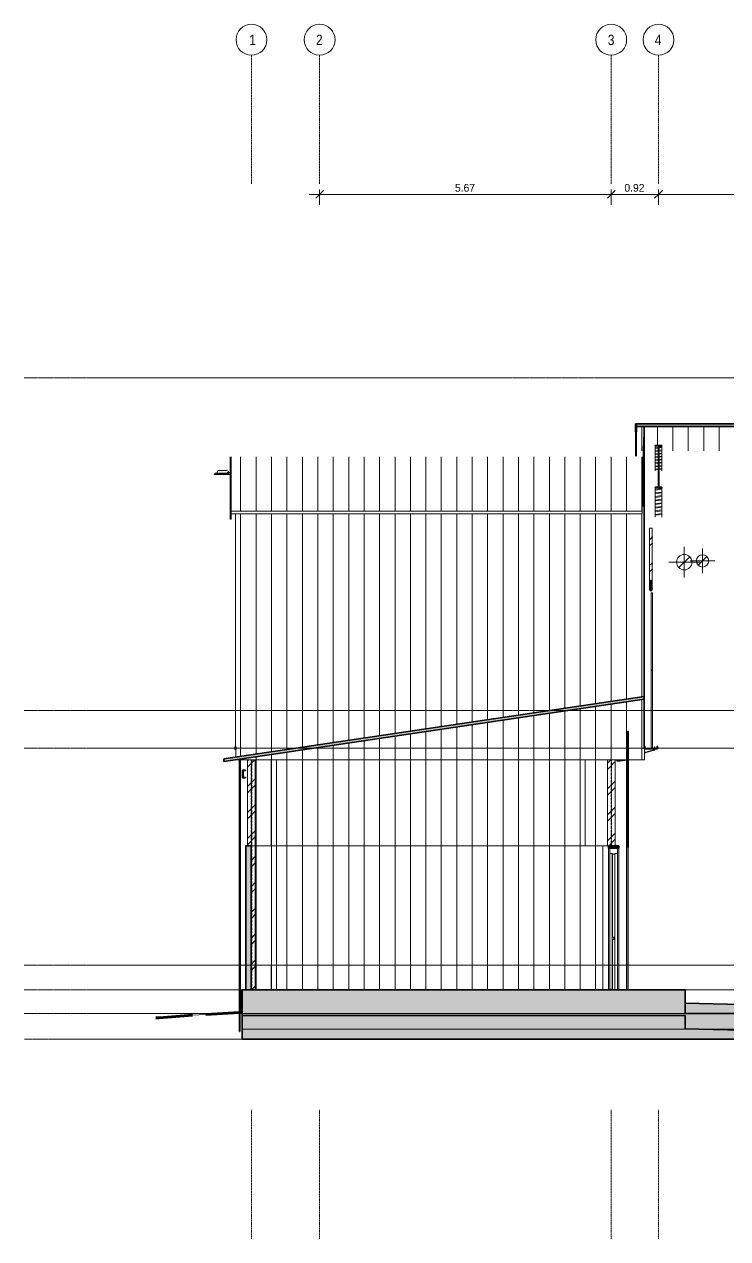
# Model space of a CAD drawing. Header units: centimetres. Extents: x -13689 to 3489, y -437 to 1921.
# Drawn here: x -13689 to -12322, y -437 to 1921 of the extents above; entities that cross this region are included whole.
import ezdxf

# ---------------------------------------------------------------- set-up
doc = ezdxf.new("R2010")
doc.units = ezdxf.units.CM
for name, pattern in [('Centre', [3.175, 0.635, -0.475, 1.59, -0.475]), ('Grid Line', [2.2225, 1.27, -0.3175, 0.3175, -0.3175]), ('Oculto', [0.714375, 0.47625, -0.238125])]:
    doc.linetypes.add(name, pattern=pattern)
for name, color, linetype, lineweight in [('A-ANNO-DIMS', 7, 'Continuous', 9), ('A-ANNO-DIMS-100', 7, 'Continuous', 9), ('A-CLNG', 7, 'Continuous', 9), ('A-DOOR', 7, 'Continuous', 9), ('A-DOOR-FRAM', 7, 'Continuous', 18), ('A-FLOR', 7, 'Continuous', 9), ('A-FLOR-LEVL', 7, 'Continuous', 9), ('A-FLOR-PATT', 7, 'Continuous', 35), ('A-GENM', 7, 'Continuous', 9), ('A-ROOF', 7, 'Continuous', 9), ('A-ROOF-MCUT', 7, 'Continuous', 35), ('A-ROOF-OTLN', 7, 'Continuous', 9), ('A-ROOF-PATT', 7, 'Continuous', 35), ('A-WALL', 7, 'Continuous', 9), ('A-WALL-PATT', 7, 'Continuous', 35), ('C-BLDG-PADS', 7, 'Continuous', 9), ('C-TOPO', 7, 'Continuous', 9), ('E-LITE-EQPM', 7, 'Continuous', 9), ('I-WALL', 7, 'Continuous', 9), ('M-HVAC-DUCT-CNTR', 7, 'Continuous', 9), ('S-BEAM', 7, 'Continuous', 9), ('S-COLS', 7, 'Continuous', 9), ('S-GRID', 7, 'Continuous', 9), ('S-GRID-IDEN', 7, 'Continuous', 9)]:
    doc.layers.add(name, color=color, linetype=linetype, lineweight=lineweight)
doc.layers.add('M-HVAC-DUCT-ANNO', color=7, linetype='Continuous', lineweight=9, true_color=0x007f00)
doc.styles.add('Century Gothic_1', font='GOTHIC.TTF', dxfattribs={"height": 15})
doc.styles.add('Saira Condensed', font='SairaCondensed-Regular.ttf', dxfattribs={"height": 20})
doc.dimstyles.new('FCA_N_Cotas_E100', dxfattribs={"dimscale": 30.48, "dimtxt": 15.662524, "dimasz": 0.492126, "dimexe": 0.656168, "dimexo": 0.656168, "dimgap": 0.032808, "dimtad": 1, "dimlfac": 0.01, "dimrnd": 0.01, "dimzin": 0, "dimdsep": 46, "dimtxsty": 'Century Gothic_1', "dimblk1": 'OBLIQUE', "dimblk2": 'OBLIQUE', "dimsah": 1, "dimcen": 0.09, "dimdle": 0.656168, "dimazin": 2, "dimtfac": 1, "dimtdec": 4, "dimtix": 1, "dimtmove": 0, "dimatfit": 3, "dimfxl": 1, "dimtvp": 1, "dimtolj": 1, "dimtzin": 0, "dimarcsym": 2})
pattern_1 = [(45, (-5138.633, 712), (-25.14472, 25.14472), []), (45, (-5138.633, 750.1), (-25.14472, 25.14472), [])]
pattern_2 = [(6.759, (-5138.633, 1097.045), (-25.144407, 2.9793763), []), (6.759, (-5138.633, 1101.56), (-25.144407, 2.9793763), [])]
pattern_3 = [(90, (-5138.633, 712), (-30, 2e-15), [])]
pattern_4 = [(90, (-13270.17, 712.001), (-0.17399, 1e-17), [])]

# ---------------------------------------------------------------- blocks, each defined once
blk = doc.blocks.new('M_RVR_PERFIL L - M_RVR_PERFIL L-V1-Sección 3-1')
at = {"layer": 'S-BEAM', "true_color": 0xc0c0c0}
h = blk.add_hatch(dxfattribs=at)
h.set_pattern_fill('FP_9', color=9, style=0, pattern_type=2)
h.set_pattern_definition(pattern_1)
h.paths.add_polyline_path([(-12473.7, 822.5), (-12472.1, 822.5), (-12472, 840.4), (-12471.7, 840.8), (-12471.3, 841), (-12470.4, 840.8), (-12470.2, 840.4), (-12470.1, 839.9), (-12470.1, 822.5), (-12468.9, 822.5), (-12468.9, 942.5), (-12473.7, 942.5), (-12473.7, 823.6)])
h = blk.add_hatch(dxfattribs=at)
h.set_pattern_fill('FP_9', color=9, style=0, pattern_type=2)
h.set_pattern_definition(pattern_1)
h.paths.add_polyline_path([(-12468.9, 822.5), (-12468.7, 822.5), (-12468.7, 942.5), (-12468.9, 942.5), (-12468.9, 823.6)])
at = {"layer": 'S-BEAM'}
for p, q in [((-12473.7, 942.5), (-12468.9, 942.5)), ((-12473.7, 822.5), (-12473.7, 942.5)), ((-12468.9, 942.5), (-12468.7, 942.5)), ((-12468.9, 822.5), (-12468.9, 942.5)), ((-12468.7, 822.5), (-12468.7, 942.5)), ((-12472.1, 822.5), (-12473.7, 822.5)), ((-12468.9, 822.5), (-12470.1, 822.5)), ((-12468.7, 822.5), (-12468.9, 822.5))]:
    blk.add_line(p, q, dxfattribs=at)
blk = doc.blocks.new('Costaneras Perfil C - 50 x 250-1666462-Sección 3-1')
at = {"layer": 'S-BEAM', "true_color": 0xc0c0c0}
h = blk.add_hatch(dxfattribs=at)
h.set_pattern_fill('FP_9', color=9, style=0, pattern_type=2)
h.set_pattern_definition(pattern_1)
h.paths.add_polyline_path([(-12458.6, 514), (-12458.6, 519), (-12458.9, 519), (-12458.9, 514.3), (-12483.3, 514.3), (-12483.3, 519), (-12483.6, 519), (-12483.6, 514), (-12469.3, 514)])
at = {"layer": 'S-BEAM', "lineweight": 35}
for p, q in [((-12483.3, 519), (-12483.6, 519)), ((-12483.6, 519), (-12483.6, 514)), ((-12483.3, 514.3), (-12483.3, 519)), ((-12458.6, 519), (-12458.9, 519)), ((-12458.9, 519), (-12458.9, 514.3)), ((-12458.6, 514), (-12458.6, 519)), ((-12483.6, 514), (-12458.6, 514)), ((-12458.9, 514.3), (-12483.3, 514.3))]:
    blk.add_line(p, q, dxfattribs=at)
blk = doc.blocks.new('RVR_Tensor - d_25 mm-1666891-Sección 3-1')
at = {"layer": 'A-GENM', "color": 8, "true_color": 0x808080}
for p, q in [((-12470.7, 666), (-12470.7, 516)), ((-12468.2, 666), (-12470.7, 666)), ((-12468.2, 516), (-12468.2, 666)), ((-12470.7, 516), (-12468.2, 516))]:
    blk.add_line(p, q, dxfattribs=at)
blk = doc.blocks.new('RVR_Tensor angular - d_25 mm-1668413-Sección 3-1')
at = {"layer": 'A-GENM', "color": 8, "true_color": 0x808080}
for p, q in [((-12472.1, 839.9), (-12472.1, 821.4)), ((-12470.1, 821.4), (-12470.1, 839.9))]:
    blk.add_line(p, q, dxfattribs=at)
at = {"layer": 'A-GENM', "lineweight": 25, "flags": 128}
for points in [[(-12471.1, 841), (-12471.3, 841), (-12471.5, 840.9), (-12471.7, 840.8), (-12471.8, 840.6), (-12472, 840.4), (-12472, 840.1), (-12472.1, 839.9), (-12472, 839.6), (-12472, 839.4), (-12471.8, 839.2), (-12471.7, 839), (-12471.5, 838.8), (-12471.3, 838.8), (-12471.1, 838.7)], [(-12471.1, 838.7), (-12470.8, 838.8), (-12470.6, 838.8), (-12470.4, 839), (-12470.3, 839.2), (-12470.2, 839.4), (-12470.1, 839.6), (-12470.1, 839.9), (-12470.1, 840.1), (-12470.2, 840.4), (-12470.3, 840.6), (-12470.4, 840.8), (-12470.6, 840.9), (-12470.8, 841), (-12471.1, 841)]]:
    blk.add_lwpolyline(points, dxfattribs=at)
at = {"layer": 'A-GENM', "color": 8, "true_color": 0x808080}
for start_param, end_param in [(3.141593, 4.712389), (4.712389, 6.283185)]:
    blk.add_ellipse((-12471.1, 821.4), major_axis=(1, 0), ratio=0.866025, start_param=start_param, end_param=end_param, dxfattribs=at)
blk = doc.blocks.new('UC-Perfil universal-Pilar - 150 x 250-1747977-Sección 3-1')
at = {"layer": 'S-COLS', "linetype": 'Oculto'}
for p, q in [((-12548.5, 492.7), (-12548.5, 325.7)), ((-12547.7, 325.7), (-12547.7, 492.7))]:
    blk.add_line(p, q, dxfattribs=at)
blk = doc.blocks.new('UC-Perfil universal-Pilar - 150 x 250-V2-Sección 3-1')
at = {"layer": 'S-COLS', "linetype": 'Oculto'}
for p, q in [((-13248, 492.7), (-13248, 46)), ((-13247.2, 46), (-13247.2, 492.7))]:
    blk.add_line(p, q, dxfattribs=at)
blk = doc.blocks.new('C Shapes - C8x16-1751924-Sección 3-1')
at = {"layer": 'S-BEAM', "true_color": 0xc0c0c0}
h = blk.add_hatch(dxfattribs=at)
h.set_pattern_fill('FP_9', color=9, style=0, pattern_type=2)
h.set_pattern_definition(pattern_1)
h.paths.add_polyline_path([(-13265.3, 457.8), (-13259.3, 457.8), (-13259.3, 457.9), (-13259.4, 458.4), (-13259.8, 458.6), (-13262.9, 459.1), (-13263.7, 459.5), (-13264, 460.3), (-13264, 470.2), (-13263.7, 471), (-13262.9, 471.5), (-13259.8, 472), (-13259.4, 472.2), (-13259.3, 472.8), (-13265.3, 472.8), (-13265.3, 460.7)])
at = {"layer": 'S-BEAM', "lineweight": 35}
for p, q in [((-13265.3, 472.8), (-13265.3, 457.8)), ((-13259.3, 472.8), (-13265.3, 472.8)), ((-13262.9, 471.5), (-13259.8, 472)), ((-13259.3, 472.6), (-13259.3, 472.8)), ((-13265.3, 457.8), (-13259.3, 457.8)), ((-13264, 460.3), (-13264, 470.2)), ((-13259.8, 458.6), (-13262.9, 459.1)), ((-13259.3, 457.8), (-13259.3, 457.9))]:
    blk.add_line(p, q, dxfattribs=at)
for centre, radius, start, end in [((-13259.9, 472.6), 0.636, 279.46, 0), ((-13262.7, 470.2), 1.27, 99.46, 180), ((-13262.7, 460.3), 1.27, 180, 260.54), ((-13259.9, 457.9), 0.636, 0, 80.54)]:
    blk.add_arc(centre, radius, start, end, dxfattribs=at)
blk = doc.blocks.new('PQ_RVR_EST-01_ZZ_ZZ_MO_T_A_rvt-1-Sección 3-1')
at = {"layer": 'A-FLOR-PATT', "lineweight": 9, "true_color": 0x9a9a9a}
for points in [[(-13016.4, -4), (-12404.8, -4), (-12404.8, 46), (-13265.5, 46), (-13265.5, -4), (-13224.9, -4)], [(-13265.5, -50), (-11182, -50), (-11182, 0), (-12404.8, 0), (-12404.8, -4), (-13265.5, -4)]]:
    blk.add_hatch(color=253, dxfattribs=at).paths.add_polyline_path(points)
at = {"layer": 'S-BEAM', "true_color": 0xc0c0c0}
h = blk.add_hatch(dxfattribs=at)
h.set_pattern_fill('FP_9', color=9, style=0, pattern_type=2)
h.set_pattern_definition(pattern_1)
h.paths.add_polyline_path([(-12450.1, 1021.5), (-12450.1, 1022.1), (-12456, 1022.1), (-12456, 1102.5), (-12450.1, 1102.5), (-12450.1, 1103.1), (-12462.6, 1103.1), (-12462.6, 1102.5), (-12456.7, 1102.5), (-12456.7, 1022.1), (-12462.6, 1022.1), (-12462.6, 1021.5)])
h = blk.add_hatch(dxfattribs=at)
h.set_pattern_fill('FP_10', color=9, style=0, pattern_type=2)
h.set_pattern_definition(pattern_2)
edge = h.paths.add_edge_path()
edge.add_line((-12456.7, 1053.8), (-12456.7, 1102.5))
edge.add_line((-12456.7, 1102.5), (-12462.6, 1102.5))
edge.add_line((-12462.6, 1102.5), (-12462.6, 1053.8))
h = blk.add_hatch(dxfattribs=at)
h.set_pattern_fill('FP_10', color=9, style=0, pattern_type=2)
h.set_pattern_definition(pattern_2)
edge = h.paths.add_edge_path()
edge.add_line((-12450.1, 1053.8), (-12450.1, 1102.5))
edge.add_line((-12450.1, 1102.5), (-12456, 1102.5))
edge.add_line((-12456, 1102.5), (-12456, 1053.8))
h = blk.add_hatch(dxfattribs=at)
h.set_pattern_fill('FP_11', color=9, style=0, pattern_type=2)
h.set_pattern_definition([(7.888, (-5138.633, 1015.53), (-25.145069, 3.48413), []), (7.888, (-5138.633, 1020.809), (-25.145069, 3.48413), [])])
edge = h.paths.add_edge_path()
edge.add_line((-12450.1, 964.3), (-12450.1, 1021.5))
edge.add_line((-12450.1, 1021.5), (-12462.6, 1021.5))
edge.add_line((-12462.6, 1021.5), (-12462.6, 964.3))
at = {"layer": 'S-COLS', "true_color": 0xc0c0c0}
h = blk.add_hatch(dxfattribs=at)
h.set_pattern_fill('FP_9', color=9, style=0, pattern_type=2)
h.set_pattern_definition(pattern_1)
h.paths.add_polyline_path([(-13248.3, 46), (-13240.1, 46), (-13240.1, 492.7), (-13255.1, 492.7), (-13255.1, 325.7), (-13248.3, 325.7), (-13248.3, 265.3)])
h = blk.add_hatch(dxfattribs=at)
h.set_pattern_fill('FP_9', color=9, style=0, pattern_type=2)
h.set_pattern_definition(pattern_1)
h.paths.add_polyline_path([(-12553.6, 325.7), (-12540.6, 325.7), (-12540.6, 492.7), (-12555.6, 492.7), (-12555.6, 325.7), (-12554.5, 325.7)])
at = {"layer": 'A-FLOR', "color": 8, "true_color": 0x808080}
for q in [(-13267, 1.9), (-13265.5, 46)]:
    blk.add_line((-13267, 46), q, dxfattribs=at)
at = {"layer": 'A-FLOR', "lineweight": 35}
for p, q in [((-12404.8, 46), (-13265.5, 46)), ((-13265.5, 46), (-13265.5, -4)), ((-12404.8, 0), (-12404.8, 46)), ((-11182, 0), (-12404.8, 0)), ((-13265.5, -4), (-13265.5, -50)), ((-13265.5, -50), (-11182, -50))]:
    blk.add_line(p, q, dxfattribs=at)
at = {"layer": 'S-BEAM', "lineweight": 35}
for p, q in [((-12450.1, 1103.1), (-12462.6, 1103.1)), ((-12462.6, 1103.1), (-12462.6, 1102.5)), ((-12462.6, 1102.5), (-12456.7, 1102.5)), ((-12456.7, 1102.5), (-12456.7, 1022.1)), ((-12456, 1022.1), (-12456, 1102.5)), ((-12456, 1102.5), (-12450.1, 1102.5)), ((-12450.1, 1102.5), (-12450.1, 1103.1)), ((-12456.7, 1022.1), (-12462.6, 1022.1)), ((-12462.6, 1022.1), (-12462.6, 1021.5)), ((-12462.6, 1021.5), (-12450.1, 1021.5)), ((-12450.1, 1022.1), (-12456, 1022.1)), ((-12450.1, 1021.5), (-12450.1, 1022.1))]:
    blk.add_line(p, q, dxfattribs=at)
at = {"layer": 'S-BEAM'}
for p, q in [((-12462.6, 1053.8), (-12462.6, 1102.5)), ((-12450.1, 1102.5), (-12450.1, 1053.8)), ((-12462.6, 964.3), (-12462.6, 1021.5)), ((-12450.1, 964.3), (-12450.1, 1021.5))]:
    blk.add_line(p, q, dxfattribs=at)
at = {"layer": 'S-COLS'}
for p, q in [((-13255.1, 325.7), (-13255.1, 492.7)), ((-13240.1, 492.7), (-13240.1, 46)), ((-12555.6, 325.7), (-12555.6, 492.7)), ((-12540.6, 492.7), (-12540.6, 325.7))]:
    blk.add_line(p, q, dxfattribs=at)
at = {"layer": 'A-GENM', "color": 8, "lineweight": 9, "true_color": 0x808080}
for name, p in [('RVR_Tensor angular - d_25 mm-1668413-Sección 3-1', (0, 0)), ('RVR_Tensor - d_25 mm-1666891-Sección 3-1', (0, 151.1)), ('RVR_Tensor - d_25 mm-1666891-Sección 3-1', (0, 151.1)), ('RVR_Tensor - d_25 mm-1666891-Sección 3-1', (0, 0)), ('RVR_Tensor - d_25 mm-1666891-Sección 3-1', (0, 0))]:
    blk.add_blockref(name, p, dxfattribs=at)
at = {"layer": 'S-BEAM', "color": 8, "lineweight": 9, "true_color": 0x808080}
for name in ['M_RVR_PERFIL L - M_RVR_PERFIL L-V1-Sección 3-1', 'Costaneras Perfil C - 50 x 250-1666462-Sección 3-1', 'C Shapes - C8x16-1751924-Sección 3-1']:
    blk.add_blockref(name, (0, 0), dxfattribs=at)
at = {"layer": 'S-COLS', "color": 8, "lineweight": 9, "true_color": 0x808080}
for name in ['UC-Perfil universal-Pilar - 150 x 250-V2-Sección 3-1', 'UC-Perfil universal-Pilar - 150 x 250-1747977-Sección 3-1']:
    blk.add_blockref(name, (0, 0), dxfattribs=at)
blk = doc.blocks.new('PROLIT_V_3_AS_206W - Standart-V8-Sección 3-1')
at = {"layer": 'E-LITE-EQPM'}
for p, q in [((-13319.9, 1048), (-13319.9, 1047.5)), ((-13319.4, 1048), (-13319.9, 1048)), ((-13319.9, 1047.5), (-13319.4, 1047.5)), ((-13319.8, 1047.6), (-13319.7, 1046.7)), ((-13319.8, 1047.6), (-13319.6, 1047.6)), ((-13316.5, 1046.7), (-13319.7, 1046.7)), ((-13319.4, 1048), (-13295.8, 1048)), ((-13316.5, 1047.5), (-13319.4, 1047.5)), ((-13317.6, 1049.4), (-13317.6, 1048)), ((-13316.6, 1049.4), (-13317.6, 1049.4)), ((-13317, 1048.3), (-13317.2, 1048)), ((-13316.6, 1049.4), (-13295.6, 1049.4)), ((-13295.9, 1047.6), (-13316.5, 1047.6)), ((-13316.5, 1046.7), (-13296, 1046.7)), ((-13296.9, 1055), (-13309.7, 1055)), ((-13295.5, 1049.7), (-13296, 1046.7)), ((-13296, 1046.7), (-13289.6, 1046.7)), ((-13294.5, 1049.6), (-13294.5, 1048.7)), ((-13293, 1050.1), (-13293.8, 1049.5)), ((-13293.8, 1049.5), (-13293.6, 1048.4)), ((-13293.6, 1048.4), (-13292.7, 1048.1)), ((-13293, 1050.1), (-13293, 1050.9)), ((-13293, 1050.1), (-13293, 1050.9)), ((-13289.1, 1050.9), (-13293, 1050.9)), ((-13292, 1049.7), (-13293, 1050.1)), ((-13293, 1047.3), (-13293, 1048.2)), ((-13293, 1047.3), (-13293, 1048.2)), ((-13289.1, 1047.3), (-13293, 1047.3)), ((-13292.7, 1048.1), (-13291.8, 1048.7)), ((-13291.8, 1048.7), (-13292, 1049.7)), ((-13289.6, 1046.7), (-13289.7, 1047.3)), ((-13289.6, 1046.7), (-13289.4, 1046.7)), ((-13289.1, 1046.7), (-13289.4, 1046.7))]:
    blk.add_line(p, q, dxfattribs=at)
for centre, radius, start, end in [((-13315.2, 1049.7), 0.286, 270, 360), ((-13309.5, 1049.7), 5.35, 92, 180), ((-13297.1, 1049.7), 5.35, 23.0539, 88), ((-13292.8, 1049.1), 2.76, 41.2677, 166.5793), ((-13293, 1049.4), 1.48, 90, 174.3184), ((-13293, 1049.4), 1.48, 146.2123, 174.3184), ((-13293, 1048.8), 1.48, 185.6816, 270), ((-13293, 1048.8), 1.48, 199.7347, 227.8408), ((-13293, 1048.8), 1.48, 241.8939, 270)]:
    blk.add_arc(centre, radius, start, end, dxfattribs=at)
blk = doc.blocks.new('PQ_RVR_MEP-01_ZZ_ZZ_MO_T_A_rvt-1-Sección 3-1')
at = {"layer": 'M-HVAC-DUCT-ANNO', "color": 6, "true_color": 0xff00ff}
for p, q in [((-12395.8, 887.2), (-12417, 866)), ((-12362.3, 887.5), (-12379.3, 870.6))]:
    blk.add_line(p, q, dxfattribs=at)
for centre, radius, start, end in [((-12406.4, 876.6), 15, 0, 180), ((-12406.4, 876.6), 15, 180, 360), ((-12370.8, 879.1), 12, 0, 180), ((-12370.8, 879.1), 12, 180, 360)]:
    blk.add_arc(centre, radius, start, end, dxfattribs=at)
at = {"layer": 'M-HVAC-DUCT-CNTR', "color": 6, "true_color": 0xff00ff}
for p, q in [((-12406.4, 846.6), (-12406.4, 906.6)), ((-12370.8, 855.1), (-12370.8, 903.1)), ((-12436.4, 876.6), (-12376.4, 876.6)), ((-12394.8, 879.1), (-12346.8, 879.1))]:
    blk.add_line(p, q, dxfattribs=at)
at = {"layer": 'E-LITE-EQPM', "lineweight": 9}
blk.add_blockref('PROLIT_V_3_AS_206W - Standart-V8-Sección 3-1', (0, 0), dxfattribs=at)
blk = doc.blocks.new('M_Door-Exterior-Double - 2000 x 2650-1801237-Sección 3-1')
at = {"layer": 'A-DOOR', "lineweight": 18}
for p, q in [((-12546.6, 311), (-12551.1, 311)), ((-12551.1, 311), (-12551.1, 47.5)), ((-12546.6, 47.5), (-12546.6, 311)), ((-12551.1, 47.5), (-12546.6, 47.5))]:
    blk.add_line(p, q, dxfattribs=at)
at = {"layer": 'A-DOOR'}
for p, q in [((-12543.4, 148.6), (-12546.6, 148.6)), ((-12546.6, 148.6), (-12546.6, 143.5)), ((-12546.6, 143.5), (-12543.4, 143.5)), ((-12542.7, 148.6), (-12543.4, 148.6)), ((-12543.4, 148.6), (-12543.4, 143.5)), ((-12543.4, 143.5), (-12543.4, 148.6)), ((-12543.4, 143.5), (-12542.7, 143.5)), ((-12542.7, 143.5), (-12542.7, 148.6)), ((-12551.1, 47.5), (-12553.6, 46)), ((-12546.6, 47.5), (-12551.1, 47.5)), ((-12544, 46), (-12546.6, 47.5)), ((-12553.6, 46), (-12544, 46))]:
    blk.add_line(p, q, dxfattribs=at)
at = {"layer": 'A-DOOR-FRAM'}
for p, q in [((-12551.1, 321), (-12551.1, 311)), ((-12536.1, 321), (-12551.1, 321)), ((-12551.1, 311), (-12546.1, 311)), ((-12546.1, 311), (-12546.1, 309.4)), ((-12546.1, 309.4), (-12541, 309.4)), ((-12541, 309.4), (-12541, 311)), ((-12541, 311), (-12536.1, 311)), ((-12536.1, 311), (-12536.1, 321))]:
    blk.add_line(p, q, dxfattribs=at)
at = {"layer": 'A-DOOR-FRAM', "lineweight": 9}
for p, q in [((-12546.1, 309.4), (-12546.1, 148.6)), ((-12541, 309.4), (-12541, 46)), ((-12536.1, 311), (-12536.1, 46)), ((-12546.1, 143.5), (-12546.1, 47.2))]:
    blk.add_line(p, q, dxfattribs=at)
blk = doc.blocks.new('Generic Models 1 - Generic Models 1-1805179-Sección 3-1')
at = {"layer": 'A-GENM', "color": 8, "true_color": 0x808080}
for p, q in [((-12463.4, 517.8), (-12464.4, 517.8)), ((-12464.4, 517.8), (-12464.4, 514.3)), ((-12464.4, 514), (-12464.4, 512.1)), ((-12463.4, 514.3), (-12463.4, 517.8)), ((-12463.4, 511.3), (-12463.4, 514)), ((-12537.7, 491.3), (-12537.7, 490.3))]:
    blk.add_line(p, q, dxfattribs=at)
for points, knots in [([(-12464.4, 512.1), (-12467.9, 511.6), (-12474.4, 510.1), (-12480.8, 508), (-12483.6, 507)], [0.0150372, 0.0150372, 0.0150372, 0.0150372, 0.1975265, 0.3463816, 0.3463816, 0.3463816, 0.3463816]), ([(-12521.8, 492.6), (-12522.8, 492.4), (-12525.7, 492), (-12530.8, 491.4), (-12535.2, 491.3), (-12537.7, 491.3)], [1.1248061, 1.1248061, 1.1248061, 1.1248061, 1.1851589, 1.2839221, 1.3826854, 1.3826854, 1.3826854, 1.3826854])]:
    blk.add_open_spline(points, degree=3, knots=knots, dxfattribs=at)
for points in [[(-12483.6, 505.9), (-12477, 508.4), (-12470.1, 510.4), (-12463.4, 511.3)], [(-12537.7, 490.3), (-12529.2, 490.3), (-12522.8, 491.2), (-12517.3, 492.6)]]:
    blk.add_open_spline(points, degree=3, dxfattribs=at)
blk = doc.blocks.new('Grid - 3mm-1939417-Sección 3-1')
at = {"layer": 'S-GRID-IDEN', "color": 253, "true_color": 0xaaaaaa}
blk.add_circle((-11357.4, 1891.3), 30, dxfattribs=at)
blk = doc.blocks.new('DIMBLOCK9-Sección 3-1')
at = {"layer": 'A-ANNO-DIMS-100', "lineweight": 35}
for p, q in [((-12456.4, 1591), (-12463.9, 1583.5)), ((-12456.4, 1591), (-12448.9, 1598.5)), ((-11357.4, 1591), (-11364.9, 1583.5)), ((-11357.4, 1591), (-11349.9, 1598.5))]:
    blk.add_line(p, q, dxfattribs=at)
at = {"layer": 'A-ANNO-DIMS-100'}
for p, q in [((-12456.4, 1591), (-12456.4, 1600.3)), ((-11357.4, 1591), (-12456.4, 1591)), ((-12456.4, 1591), (-12456.4, 1571)), ((-11357.4, 1591), (-11357.4, 1600.3)), ((-11357.4, 1591), (-11357.4, 1571))]:
    blk.add_line(p, q, dxfattribs=at)
at = {"layer": 'A-ANNO-DIMS-100', "color": 0, "insert": (-11933.1, 1611.2), "char_height": 15, "width": 62.948, "attachment_point": 1, "line_spacing_factor": 0.984502, "style": 'Century Gothic_1'}
blk.add_mtext('10.99', dxfattribs=at)
blk = doc.blocks.new('_Oblique')
at = {"color": 0, "linetype": 'ByBlock', "lineweight": -2}
blk.add_line((-0.5, -0.5), (0.5, 0.5), dxfattribs=at)
blk = doc.blocks.new('DIMBLOCK10-Sección 3-1')
at = {"layer": 'A-ANNO-DIMS-100', "lineweight": 35}
for p, q in [((-12548.3, 1591), (-12555.8, 1583.5)), ((-12548.3, 1591), (-12540.8, 1598.5)), ((-12456.4, 1591), (-12463.9, 1583.5)), ((-12456.4, 1591), (-12448.9, 1598.5))]:
    blk.add_line(p, q, dxfattribs=at)
at = {"layer": 'A-ANNO-DIMS-100'}
for p, q in [((-12548.3, 1591), (-12548.3, 1600.3)), ((-12456.4, 1591), (-12548.3, 1591)), ((-12548.3, 1591), (-12548.3, 1571)), ((-12456.4, 1591), (-12456.4, 1600.3)), ((-12456.4, 1591), (-12456.4, 1571))]:
    blk.add_line(p, q, dxfattribs=at)
at = {"layer": 'A-ANNO-DIMS-100', "color": 0, "insert": (-12522.7, 1611.2), "char_height": 15, "width": 48.927, "attachment_point": 1, "line_spacing_factor": 0.984502, "style": 'Century Gothic_1'}
blk.add_mtext('0.92', dxfattribs=at)
blk = doc.blocks.new('DIMBLOCK11-Sección 3-1')
at = {"layer": 'A-ANNO-DIMS-100'}
for p, q in [((-12548.3, 1591), (-13135.2, 1591)), ((-13115.2, 1591), (-13115.2, 1600.3)), ((-13115.2, 1591), (-13115.2, 1571)), ((-12548.3, 1591), (-12548.3, 1600.3)), ((-12548.3, 1591), (-12548.3, 1571))]:
    blk.add_line(p, q, dxfattribs=at)
at = {"layer": 'A-ANNO-DIMS-100', "lineweight": 35}
for p, q in [((-13115.2, 1591), (-13122.7, 1583.5)), ((-13115.2, 1591), (-13107.7, 1598.5)), ((-12548.3, 1591), (-12555.8, 1583.5)), ((-12548.3, 1591), (-12540.8, 1598.5))]:
    blk.add_line(p, q, dxfattribs=at)
at = {"layer": 'A-ANNO-DIMS-100', "color": 0, "insert": (-12852.1, 1611.2), "char_height": 15, "width": 48.927, "attachment_point": 1, "line_spacing_factor": 0.984502, "style": 'Century Gothic_1'}
blk.add_mtext('5.67', dxfattribs=at)

msp = doc.modelspace()

# ---------------------------------------------------------------- hatches: boundary and pattern name
at = {"layer": 'A-FLOR-PATT', "lineweight": 9, "true_color": 0x9a9a9a}
for points in [[(-13016.417, -3.975), (-12404.809, -3.975), (-12404.809, 46.025), (-13265.472, 46.025), (-13265.472, -3.975), (-13224.852, -3.975)], [(-11482.161, -50), (-11482.161, 0), (-12404.809, 20), (-12404.809, -30), (-11765.813, -43.851)]]:
    msp.add_hatch(color=253, dxfattribs=at).paths.add_polyline_path(points)
at = {"layer": 'A-ROOF-PATT', "lineweight": 9, "true_color": 0x9a9a9a}
for points in [[(-12182.681, 1140.104), (-6794.393, 1140.104), (-6794.393, 1145.137), (-12499.395, 1145.137), (-12499.395, 1140.104), (-12391.115, 1140.104)], [(-13301.135, 489.809), (-12483.997, 610.476), (-12483.997, 615.53), (-13301.135, 494.864)]]:
    msp.add_hatch(color=253, dxfattribs=at).paths.add_polyline_path(points)
at = {"layer": 'A-ROOF-PATT', "lineweight": 9, "true_color": 0xc0c0c0}
h = msp.add_hatch(dxfattribs=at)
h.set_pattern_fill('FP_3', color=9, style=0, pattern_type=2)
h.set_pattern_definition([(90, (-5138.633, 1134.43), (-30, 2e-15), [])])
edge = h.paths.add_edge_path()
edge.add_line((-6794.393, 1092.77), (-6794.393, 1140.104))
edge.add_line((-6794.393, 1140.104), (-11178.993, 1140.104))
edge.add_line((-11178.993, 1140.104), (-11178.993, 1092.77))
edge.add_line((-11178.993, 1092.77), (-10562.049, 1092.77))
edge.add_line((-10562.049, 1092.77), (-10562.049, 1103.116))
edge.add_line((-10562.049, 1103.116), (-10549.55, 1103.116))
edge.add_line((-10549.55, 1103.116), (-10549.55, 1092.77))
edge.add_line((-10549.55, 1092.77), (-9776.134, 1092.77))
edge.add_line((-9776.134, 1092.77), (-9776.134, 1116.939))
edge.add_line((-9776.134, 1116.939), (-9763.634, 1116.939))
edge.add_line((-9763.634, 1116.939), (-9763.634, 1092.77))
edge.add_line((-9763.634, 1092.77), (-8977.646, 1092.77))
edge.add_line((-8977.646, 1092.77), (-8977.645, 1109.773))
edge.add_line((-8977.645, 1109.773), (-8965.145, 1109.773))
edge.add_line((-8965.145, 1109.773), (-8965.145, 1092.77))
edge.add_line((-8965.145, 1092.77), (-8177.732, 1092.77))
edge.add_line((-8177.732, 1092.77), (-8177.732, 1109.773))
edge.add_line((-8177.732, 1109.773), (-8165.233, 1109.773))
edge.add_line((-8165.233, 1109.773), (-8165.233, 1092.77))
edge.add_line((-8165.233, 1092.77), (-7360.2, 1092.77))
edge.add_line((-7360.2, 1092.77), (-7360.2, 1109.773))
edge.add_line((-7360.2, 1109.773), (-7347.7, 1109.773))
edge.add_line((-7347.7, 1109.773), (-7347.699, 1092.77))
edge = h.paths.add_edge_path()
edge.add_line((-12462.639, 1092.77), (-12462.639, 1103.116))
edge.add_line((-12462.639, 1103.116), (-12450.139, 1103.116))
edge.add_line((-12450.139, 1103.116), (-12450.139, 1092.77))
edge.add_line((-12450.139, 1092.77), (-11362.564, 1092.77))
edge.add_line((-11362.564, 1092.77), (-11362.564, 1103.029))
edge.add_line((-11362.564, 1103.029), (-11350.064, 1103.029))
edge.add_line((-11350.064, 1103.029), (-11350.064, 1092.77))
edge.add_line((-11350.064, 1092.77), (-11183.993, 1092.77))
edge.add_line((-11183.993, 1092.77), (-11183.993, 1140.104))
edge.add_line((-11183.993, 1140.104), (-12484.059, 1140.102))
edge.add_line((-12484.059, 1140.102), (-12484.059, 1102.53))
edge.add_line((-12484.059, 1102.53), (-12484.059, 1092.77))
edge = h.paths.add_edge_path()
edge.add_line((-12497.365, 1092.77), (-12486.092, 1092.77))
edge.add_line((-12486.092, 1092.77), (-12485.88, 1105.992))
edge.add_line((-12485.88, 1105.992), (-12484.559, 1140.104))
edge.add_line((-12484.559, 1140.104), (-12499.395, 1140.104))
edge.add_line((-12499.395, 1140.104), (-12499.395, 1130.037))
edge.add_line((-12499.395, 1130.037), (-12499.395, 1092.77))
edge = h.paths.add_edge_path()
edge.add_line((-11355.959, 1092.77), (-11355.959, 1102.373))
edge.add_line((-11355.959, 1102.373), (-11355.959, 1092.77))
edge = h.paths.add_edge_path()
edge.add_line((-8171.838, 1092.77), (-8171.838, 1109.116))
edge.add_line((-8171.838, 1109.116), (-8171.838, 1092.77))
edge = h.paths.add_edge_path()
edge.add_line((-8171.127, 1092.77), (-8171.128, 1109.116))
edge.add_line((-8171.128, 1109.116), (-8171.128, 1092.77))
h.paths.add_polyline_path([(-8971.751, 1109.187), (-8971.75, 1109.187), (-8975.968, 1109.187)])
h.paths.add_polyline_path([(-7354.305, 1109.187), (-7354.305, 1109.187), (-7358.522, 1109.187)])
h = msp.add_hatch(dxfattribs=at)
h.set_pattern_fill('FP_2', color=9, style=0, pattern_type=2)
h.set_pattern_definition([(90, (-5138.633, 950.987), (-30, 2e-15), [])])
h.paths.add_polyline_path([(-12860.092, 975.83), (-12488.031, 975.83), (-12488.031, 1081.128), (-13287.184, 1081.128), (-13287.184, 975.83), (-12886.146, 975.83)])
at = {"layer": 'A-WALL-PATT', "lineweight": 9, "true_color": 0xc0c0c0}
h = msp.add_hatch(dxfattribs=at)
h.set_pattern_fill('FP_6', color=9, style=0, pattern_type=2)
h.set_pattern_definition([(90, (-12484.411, 712.001), (-0.13463, 8e-18), [])])
h.paths.add_polyline_path([(-12484.733, 515.53), (-12484.559, 515.53), (-12484.559, 610.393), (-12484.733, 610.368), (-12484.733, 516.53)])
h.paths.add_polyline_path([(-12484.733, 615.422), (-12484.559, 615.53), (-12484.559, 1140.097), (-12485.88, 1105.992), (-12485.88, 985.116), (-12484.733, 985.116), (-12484.733, 615.53)])
at = {"layer": 'A-WALL-PATT', "lineweight": 9, "true_color": 0x9a9a9a}
for points in [[(-12484.559, 515.53), (-12484.059, 515.53), (-12484.059, 1140.104), (-12484.559, 1140.104), (-12484.559, 516.53)], [(-12516.046, 322.349), (-12515.546, 322.349), (-12515.546, 548.374), (-12516.046, 548.374), (-12516.046, 376.931)], [(-13270.944, -35), (-13270.444, -35), (-13270.444, 494.342), (-13270.944, 494.268), (-13270.944, 41.894)], [(-13248.303, 46.025), (-13248.303, 325.7), (-13258.303, 325.7), (-13258.303, 46.025)], [(-12553.552, 321.025), (-12533.552, 321.091), (-12533.552, 325.7), (-12553.552, 325.7), (-12553.552, 321.091)]]:
    msp.add_hatch(color=253, dxfattribs=at).paths.add_polyline_path(points)
at = {"layer": 'A-WALL-PATT', "lineweight": 9, "true_color": 0xc0c0c0}
h = msp.add_hatch(dxfattribs=at)
h.set_pattern_fill('FP_7', color=9, style=0, pattern_type=2)
h.set_pattern_definition([(90, (-12485.306, 712.001), (-0.05587, 3e-18), [])])
h.paths.add_polyline_path([(-12486.052, 985.116), (-12485.88, 985.116), (-12485.88, 1105.992), (-12486.092, 1092.77), (-12486.092, 985.116)])
h = msp.add_hatch(dxfattribs=at)
h.set_pattern_fill('FP_1', color=9, style=0, pattern_type=2)
h.set_pattern_definition(pattern_3)
h.paths.add_polyline_path([(-12495.332, 492.677), (-12483.604, 492.677), (-12483.604, 985.116), (-12484.059, 985.116), (-12484.059, 515.53), (-12484.733, 515.53), (-12484.733, 610.368), (-13270.218, 494.342), (-13270.218, 492.677), (-12516.046, 492.677), (-12516.046, 548.374), (-12515.546, 548.374), (-12515.546, 492.677)])
h.paths.add_polyline_path([(-13278.031, 492.677), (-13270.944, 492.677), (-13270.944, 494.268), (-13278.031, 493.221)])
h.paths.add_polyline_path([(-13278.031, 498.275), (-12484.733, 615.53), (-12484.733, 985.116), (-12488.031, 985.116), (-12488.031, 970.645), (-13278.031, 970.645), (-13278.031, 518.03), (-13277.281, 518.03), (-13277.281, 513.03), (-13278.031, 513.03)])
h = msp.add_hatch(dxfattribs=at)
h.set_pattern_fill('FP_8', color=9, style=0, pattern_type=2)
h.set_pattern_definition(pattern_4)
h.paths.add_polyline_path([(-13270.444, -35), (-13270.431, -35), (-13270.428, 1.737), (-13270.218, 1.747), (-13270.218, 494.375), (-13270.444, 494.342), (-13270.444, 1.763)])
h = msp.add_hatch(dxfattribs=at)
h.set_pattern_fill('FP_8', color=9, style=0, pattern_type=2)
h.set_pattern_definition(pattern_4)
h.paths.add_polyline_path([(-13270.218, 1.747), (-13269.53, 1.782), (-13269.53, 492.677), (-13270.216, 492.677), (-13270.218, 488.61), (-13270.218, 1.986)])
h = msp.add_hatch(dxfattribs=at)
h.set_pattern_fill('FP_1', color=9, style=0, pattern_type=2)
h.set_pattern_definition(pattern_3)
h.paths.add_polyline_path([(-13269.53, 1.782), (-13267.034, 1.986), (-13267.034, 46.025), (-13259.198, 46.025), (-13259.198, 325.7), (-13255.091, 325.7), (-13255.091, 492.677), (-13269.53, 492.677), (-13269.53, 1.986)])
h.paths.add_polyline_path([(-13224.852, 46.025), (-13209.046, 46.025), (-13209.046, 94), (-13240.091, 94), (-13240.091, 46.025)])
h.paths.add_polyline_path([(-13240.091, 325.7), (-13209.046, 325.7), (-13209.046, 492.677), (-13240.091, 492.677), (-13240.091, 376.931)])
h.paths.add_polyline_path([(-13262.937, 457.777), (-13265.296, 457.777), (-13265.295, 472.777), (-13259.296, 472.777), (-13259.296, 472.606), (-13259.447, 472.195), (-13259.827, 471.979), (-13262.937, 471.461), (-13263.699, 471.028), (-13264, 470.205), (-13264, 460.349), (-13263.699, 459.526), (-13262.937, 459.093), (-13259.827, 458.575), (-13259.447, 458.359), (-13259.296, 457.777), (-13259.827, 457.777)])
at = {"layer": 'A-WALL-PATT', "lineweight": 9, "true_color": 0x808080}
h = msp.add_hatch(dxfattribs=at)
h.set_pattern_fill('FP_1', color=8, style=0, pattern_type=2)
h.set_pattern_definition(pattern_3)
h.paths.add_polyline_path([(-13200.459, 46.025), (-13199.046, 46.025), (-13199.046, 492.677), (-13209.046, 492.677), (-13209.046, 46.025), (-13203.942, 46.025)])
h = msp.add_hatch(dxfattribs=at)
h.set_pattern_fill('FP_1', color=8, style=0, pattern_type=2)
h.set_pattern_definition(pattern_3)
h.paths.add_polyline_path([(-12608.787, 46.025), (-12608.787, 492.677), (-13199.046, 492.677), (-13199.046, 46.025), (-13016.417, 46.025)])
h = msp.add_hatch(dxfattribs=at)
h.set_pattern_fill('FP_1', color=8, style=0, pattern_type=2)
h.set_pattern_definition(pattern_3)
h.paths.add_polyline_path([(-12598.787, 325.7), (-12598.787, 492.677), (-12608.787, 492.677), (-12608.787, 325.7), (-12599.549, 325.7)])
at = {"layer": 'A-WALL-PATT', "lineweight": 9, "true_color": 0xc0c0c0}
h = msp.add_hatch(dxfattribs=at)
h.set_pattern_fill('FP_1', color=9, style=0, pattern_type=2)
h.set_pattern_definition(pattern_3)
h.paths.add_polyline_path([(-12516.046, 46.025), (-12516.046, 492.677), (-12517.354, 492.677), (-12520.022, 492), (-12525.161, 491.087), (-12530.976, 490.506), (-12537.667, 490.3), (-12537.667, 491.3), (-12530.843, 491.517), (-12524.901, 492.133), (-12521.873, 492.677), (-12540.633, 492.677), (-12540.633, 325.7), (-12533.552, 325.7), (-12533.552, 46.025)])
h.paths.add_polyline_path([(-12598.787, 325.7), (-12555.633, 325.7), (-12555.633, 492.677), (-12598.787, 492.677), (-12598.787, 376.931)])
at = {"layer": 'A-WALL-PATT', "lineweight": 9, "true_color": 0x808080}
h = msp.add_hatch(dxfattribs=at)
h.set_pattern_fill('FP_17', color=8, style=0, pattern_type=2)
h.set_pattern_definition([(90, (-13258.013, 712.001), (-0.17921, 1e-17), [])])
h.paths.add_polyline_path([(-13258.303, 46.025), (-13258.303, 325.7), (-13259.198, 325.7), (-13259.198, 46.025)])
h = msp.add_hatch(dxfattribs=at)
h.set_pattern_fill('FP_1', color=8, style=0, pattern_type=2)
h.set_pattern_definition(pattern_3)
h.paths.add_polyline_path([(-13209.046, 94), (-13209.046, 325.7), (-13240.091, 325.7), (-13240.091, 94), (-13224.852, 94)])
h = msp.add_hatch(dxfattribs=at)
h.set_pattern_fill('FP_1', color=8, style=0, pattern_type=2)
h.set_pattern_definition(pattern_3)
h.paths.add_polyline_path([(-12598.787, 46.025), (-12564.513, 46.025), (-12564.513, 325.7), (-12598.787, 325.7), (-12598.787, 265.252)])
h = msp.add_hatch(dxfattribs=at)
h.set_pattern_fill('FP_1', color=8, style=0, pattern_type=2)
h.set_pattern_definition(pattern_3)
h.paths.add_polyline_path([(-12553.592, 46.025), (-12553.552, 46.048), (-12553.552, 325.7), (-12554.513, 325.7), (-12554.513, 46.025)])

# ---------------------------------------------------------------- linework, layer by layer
at = {"layer": 'A-CLNG', "color": 8, "lineweight": 18, "true_color": 0x808080}
msp.add_line((-12553.552, 325.7), (-13248.303, 325.7), dxfattribs=at)
at = {"layer": 'A-FLOR', "color": 8, "true_color": 0x808080}
for q in [(-13267.034, 1.909), (-13265.472, 46.025)]:
    msp.add_line((-13267.034, 46.025), q, dxfattribs=at)
at = {"layer": 'A-FLOR', "lineweight": 35}
for p, q in [((-12404.809, 46.025), (-13265.472, 46.025)), ((-13265.472, 46.025), (-13265.472, -3.975)), ((-12404.809, 20), (-12404.809, 46.025)), ((-11482.161, 0), (-12404.809, 20)), ((-13265.472, -3.975), (-12404.809, -3.975)), ((-12404.809, -3.975), (-12404.809, -30)), ((-12404.809, -30), (-11482.161, -50))]:
    msp.add_line(p, q, dxfattribs=at)
at = {"layer": 'A-FLOR-LEVL', "color": 253, "linetype": 'Centre', "true_color": 0xaaaaaa}
for p, q in [((-13689.23, 1234.505), (-6507.584, 1234.505)), ((-13689.23, 588.801), (-6507.584, 588.801)), ((-13689.23, 515.53), (-6507.584, 515.53)), ((-13689.23, 94), (-6507.584, 94)), ((-13689.23, 46.025), (-6507.584, 46.025)), ((-13689.23, 0), (-6507.584, 0)), ((-6507.584, -50), (-13689.23, -50))]:
    msp.add_line(p, q, dxfattribs=at)
at = {"layer": 'A-ROOF', "lineweight": 35}
for p, q in [((-6794.393, 1145.137), (-12499.395, 1145.137)), ((-12499.395, 1140.104), (-12484.559, 1140.104)), ((-12484.059, 1140.104), (-6794.393, 1140.104)), ((-12483.997, 615.53), (-13301.135, 494.864)), ((-12483.997, 610.476), (-12483.997, 615.53)), ((-13270.444, 494.342), (-12483.997, 610.476)), ((-13301.135, 494.864), (-13301.135, 489.809)), ((-13301.135, 489.809), (-13270.944, 494.268))]:
    msp.add_line(p, q, dxfattribs=at)
at = {"layer": 'A-ROOF'}
for p, q in [((-12488.031, 1081.128), (-12488.031, 985.116)), ((-13287.184, 975.83), (-12488.031, 975.83)), ((-12488.031, 970.645), (-13287.184, 970.645)), ((-12488.031, 979.658), (-12488.031, 970.645))]:
    msp.add_line(p, q, dxfattribs=at)
at = {"layer": 'A-ROOF-MCUT'}
for p, q in [((-12499.395, 1145.137), (-12501.295, 1145.137)), ((-12501.295, 1145.137), (-12501.295, 1130.037)), ((-12499.395, 1140.104), (-12499.395, 1145.137)), ((-12499.395, 1130.037), (-12499.395, 1140.104)), ((-12501.295, 1130.037), (-12499.395, 1130.037))]:
    msp.add_line(p, q, dxfattribs=at)
at = {"layer": 'A-ROOF-OTLN'}
for p, q in [((-12501.295, 1130.037), (-12501.295, 1082.703)), ((-12499.395, 1130.037), (-12499.395, 1082.703)), ((-13289.084, 1081.128), (-13289.084, 960.275)), ((-13287.184, 960.275), (-13287.184, 1081.128)), ((-13287.184, 975.83), (-13289.084, 975.83)), ((-13289.084, 960.275), (-13287.184, 960.275))]:
    msp.add_line(p, q, dxfattribs=at)
at = {"layer": 'A-WALL'}
for p, q in [((-12484.559, 1140.104), (-12485.88, 1105.992)), ((-12485.934, 1102.578), (-12486.092, 1092.77)), ((-13278.531, 518.03), (-13278.531, 970.645)), ((-12484.733, 985.116), (-12488.031, 985.116)), ((-12488.031, 985.116), (-12488.031, 979.658)), ((-12483.604, 985.116), (-12484.059, 985.116)), ((-12483.604, 519), (-12483.604, 985.116)), ((-13278.031, 513.03), (-13278.031, 498.275)), ((-12484.733, 515.53), (-12484.559, 515.53)), ((-12483.604, 492.677), (-12483.604, 514.022)), ((-13278.031, 493.221), (-13278.031, 492.677)), ((-13278.031, 492.677), (-13270.944, 492.677)), ((-13270.218, 492.459), (-13270.218, 494.375)), ((-13270.218, 492.677), (-12516.046, 492.677)), ((-13269.53, 1.782), (-13269.53, 492.677)), ((-13209.046, 325.7), (-13209.046, 492.677)), ((-13199.046, 492.677), (-13199.046, 46.025)), ((-12598.787, 492.677), (-12598.787, 325.7)), ((-12515.546, 492.677), (-12483.604, 492.677)), ((-13258.303, 325.7), (-13259.198, 325.7)), ((-13259.198, 325.7), (-13259.198, 46.025)), ((-12608.787, 46.025), (-12608.787, 325.7)), ((-12564.513, 46.025), (-12564.513, 325.7)), ((-12553.552, 46.048), (-12553.552, 321.025)), ((-12533.552, 321.025), (-12533.552, 46.025)), ((-12516.046, 46.025), (-12516.046, 322.349)), ((-12515.546, 322.349), (-12515.546, 46.025)), ((-13240.091, 94), (-13209.046, 94)), ((-13209.046, 46.025), (-13209.046, 94))]:
    msp.add_line(p, q, dxfattribs=at)
at = {"layer": 'A-WALL', "lineweight": 35}
for p, q in [((-12484.559, 1140.104), (-12484.559, 515.53)), ((-12484.059, 515.53), (-12484.059, 1140.104)), ((-12516.046, 548.374), (-12516.046, 322.349)), ((-12515.546, 548.374), (-12516.046, 548.374)), ((-12515.546, 322.349), (-12515.546, 548.374)), ((-12484.559, 515.53), (-12484.059, 515.53)), ((-13270.944, 494.268), (-13270.944, -35)), ((-13270.444, -35), (-13270.444, 494.342)), ((-13248.303, 325.7), (-13258.303, 325.7)), ((-13258.303, 325.7), (-13258.303, 46.025)), ((-13248.303, 46.025), (-13248.303, 325.7)), ((-12516.046, 322.349), (-12515.546, 322.349)), ((-13270.944, -35), (-13270.444, -35))]:
    msp.add_line(p, q, dxfattribs=at)
at = {"layer": 'A-WALL', "lineweight": 18}
for p, q in [((-13279.781, 518.03), (-13279.781, 513.03)), ((-13277.281, 518.03), (-13279.781, 518.03)), ((-13279.781, 513.03), (-13277.281, 513.03)), ((-13277.281, 513.03), (-13277.281, 518.03))]:
    msp.add_line(p, q, dxfattribs=at)
at = {"layer": 'C-BLDG-PADS', "color": 253, "lineweight": 18, "true_color": 0xaaaaaa}
for p, q in [((-6794.393, 0), (-13265.472, 0)), ((-13265.472, -3.975), (-13265.472, -30.48)), ((-13265.472, -30.48), (-6794.393, -30.48))]:
    msp.add_line(p, q, dxfattribs=at)
at = {"layer": 'C-TOPO', "color": 253, "lineweight": 70, "true_color": 0xaaaaaa}
for p, q in [((-13270.944, 1.71), (-13336.445, -1.61)), ((-13265.496, 1.986), (-13270.444, 1.736)), ((-13426.749, -8.2), (-13433.286, -8.67)), ((-13362.242, -3.233), (-13426.749, -8.2))]:
    msp.add_line(p, q, dxfattribs=at)
at = {"layer": 'C-TOPO', "color": 253, "true_color": 0xaaaaaa}
for p, q in [((-13270.944, 1.71), (-13336.445, -1.61)), ((-13265.496, 1.986), (-13270.444, 1.736)), ((-13265.496, 1.986), (-13265.496, -19.218)), ((-13433.286, -6.253), (-13402.113, -5.8)), ((-13433.286, -8.67), (-13426.749, -8.2)), ((-13362.242, -3.233), (-13426.749, -8.2)), ((-13402.113, -5.8), (-13362.242, -3.233)), ((-13336.445, -1.61), (-13362.242, -3.233)), ((-13265.496, -19.218), (-13265.496, -30.496))]:
    msp.add_line(p, q, dxfattribs=at)
at = {"layer": 'I-WALL', "lineweight": 35}
for p, q in [((-12553.552, 325.7), (-12553.552, 321.025)), ((-12533.552, 325.7), (-12553.552, 325.7)), ((-12553.552, 321.025), (-12533.552, 321.025)), ((-12533.552, 321.025), (-12533.552, 325.7))]:
    msp.add_line(p, q, dxfattribs=at)
at = {"layer": 'S-GRID', "color": 253, "linetype": 'Grid Line', "true_color": 0xaaaaaa}
for p, q in [((-13247.591, 1611.334), (-13247.591, 1861.334)), ((-13115.164, 1611.334), (-13115.164, 1861.334)), ((-12548.304, 1611.334), (-12548.304, 1861.334)), ((-12456.389, 1611.334), (-12456.389, 1861.334)), ((-13247.591, -437.332), (-13247.591, -187.332)), ((-13115.164, -437.332), (-13115.164, -187.332)), ((-12548.304, -437.332), (-12548.304, -187.332)), ((-12456.389, -437.332), (-12456.389, -187.332))]:
    msp.add_line(p, q, dxfattribs=at)

# ---------------------------------------------------------------- block references
at = {"lineweight": 5}
for name in ['PQ_RVR_EST-01_ZZ_ZZ_MO_T_A_rvt-1-Sección 3-1', 'PQ_RVR_MEP-01_ZZ_ZZ_MO_T_A_rvt-1-Sección 3-1']:
    msp.add_blockref(name, (0, 0), dxfattribs=at)
at = {"layer": 'A-DOOR'}
msp.add_blockref('M_Door-Exterior-Double - 2000 x 2650-1801237-Sección 3-1', (0, 0), dxfattribs=at)
at = {"layer": 'A-GENM', "color": 8, "true_color": 0x808080}
msp.add_blockref('Generic Models 1 - Generic Models 1-1805179-Sección 3-1', (0, 0), dxfattribs=at)
at = {"layer": 'S-GRID-IDEN', "color": 253, "true_color": 0xaaaaaa}
for p in [(-1890.236, 0), (-1757.81, 0), (-1190.95, 0), (-1099.035, 0)]:
    msp.add_blockref('Grid - 3mm-1939417-Sección 3-1', p, dxfattribs=at)

# ---------------------------------------------------------------- texts
at = {"layer": 'S-GRID-IDEN', "color": 253, "true_color": 0xaaaaaa, "char_height": 20, "attachment_point": 1, "style": 'Saira Condensed'}
for s, insert, width in [('1', (-13251.864, 1901.014), 9.62025), ('2', (-13122.088, 1901.014), 16.03375), ('3', (-12554.878, 1901.014), 15.23206), ('4', (-12463.663, 1901.014), 16.83544)]:
    msp.add_mtext(s, dxfattribs=dict(at, insert=insert, width=width))

# ---------------------------------------------------------------- dimensions: what is measured, and where the dimension line sits
at = {"layer": 'A-ANNO-DIMS'}
for base, p1, p2, override, picture, middle in [((-13115.164, 1590.956), (-12548.304, 1580.349), (-13115.164, 1580.349), {"dimpost": '<>', "dimfxl": 566.859958}, 'DIMBLOCK11-Sección 3-1', (-12831.734, 1599.833)), ((-12548.304, 1590.956), (-12456.389, 1580.349), (-12548.304, 1580.349), {"dimpost": '<>', "dimfxl": 91.915084}, 'DIMBLOCK10-Sección 3-1', (-12502.347, 1599.833)), ((-12456.389, 1590.956), (-11357.354, 1580.349), (-12456.389, 1580.349), {"dimpost": '<>', "dimfxl": 1099.035067}, 'DIMBLOCK9-Sección 3-1', (-11906.872, 1599.833))]:
    dim = msp.add_linear_dim(base=base, p1=p1, p2=p2, dimstyle='FCA_N_Cotas_E100', override=override, dxfattribs=at)
    dim.commit()
    dim.dimension.update_dxf_attribs({"geometry": picture, "text_midpoint": middle})

doc.saveas('drawing.dxf')
